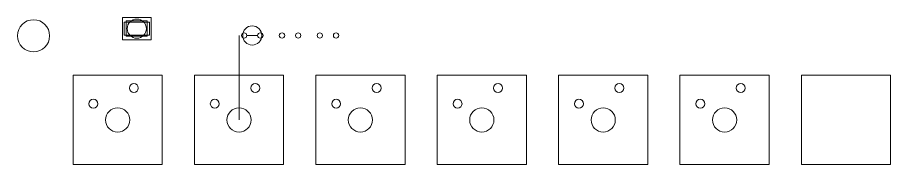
# Model space of a CAD drawing. Header units: millimetres. Extents: x 60 to 3943, y -655 to 1781.
# Drawn here: x 1159.6 to 1296.7, y 468.8 to 491.9 of the extents above; entities that cross this region are included whole.
import ezdxf

# ---------------------------------------------------------------- set-up
doc = ezdxf.new("R2010")
doc.units = ezdxf.units.MM
doc.header["$MEASUREMENT"] = 0

msp = doc.modelspace()

# ---------------------------------------------------------------- linework, layer by layer
at = {"lineweight": 0}
for p, q in [((1194.42, 475.78), (1194.42, 489.03)), ((1195.64, 489.03), (1197.34, 489.03))]:
    msp.add_line(p, q, dxfattribs=at)
for points in [[(1180.62, 491.85), (1180.62, 488.35), (1176.12, 488.35), (1176.12, 491.85)], [(1176.37, 489.1), (1180.37, 489.1), (1180.37, 491.1), (1176.37, 491.1)], [(1176.72, 488.9), (1180.02, 488.9), (1180.02, 491.3), (1176.72, 491.3)]]:
    msp.add_lwpolyline(points, close=True, dxfattribs=at)
for points in [[(1168.37, 482.78), (1168.37, 468.78), (1182.37, 468.78), (1182.37, 482.78), (1168.37, 482.78)], [(1187.42, 482.78), (1187.42, 468.78), (1201.42, 468.78), (1201.42, 482.78), (1187.42, 482.78)], [(1206.47, 482.78), (1206.47, 468.78), (1220.47, 468.78), (1220.47, 482.78), (1206.47, 482.78)], [(1225.52, 482.78), (1225.52, 468.78), (1239.52, 468.78), (1239.52, 482.78), (1225.52, 482.78)], [(1244.57, 482.78), (1244.57, 468.78), (1258.57, 468.78), (1258.57, 482.78), (1244.57, 482.78)], [(1263.62, 482.78), (1263.62, 468.78), (1277.62, 468.78), (1277.62, 482.78), (1263.62, 482.78)], [(1282.67, 482.78), (1282.67, 468.78), (1296.67, 468.78), (1296.67, 482.78), (1282.67, 482.78)]]:
    msp.add_lwpolyline(points, dxfattribs=at)
for centre, radius in [((1162.17, 488.98), 2.52), ((1178.37, 490.1), 1.5), ((1195.22, 489.03), 0.42), ((1196.49, 489.03), 1.5), ((1197.76, 489.03), 0.42), ((1201.16, 489.03), 0.42), ((1203.7, 489.03), 0.42), ((1207.1, 489.03), 0.42), ((1209.64, 489.03), 0.42), ((1177.91, 480.78), 0.7), ((1196.96, 480.78), 0.7), ((1216.01, 480.78), 0.7), ((1235.06, 480.78), 0.7), ((1254.11, 480.78), 0.7), ((1273.16, 480.78), 0.7), ((1171.56, 478.32), 0.7), ((1190.61, 478.32), 0.7), ((1209.66, 478.32), 0.7), ((1228.71, 478.32), 0.7), ((1247.76, 478.32), 0.7), ((1266.81, 478.32), 0.7), ((1175.37, 475.78), 1.9), ((1194.42, 475.78), 1.9), ((1213.47, 475.78), 1.9), ((1232.52, 475.78), 1.9), ((1251.57, 475.78), 1.9), ((1270.62, 475.78), 1.9)]:
    msp.add_circle(centre, radius, dxfattribs=at)

doc.saveas('drawing.dxf')
